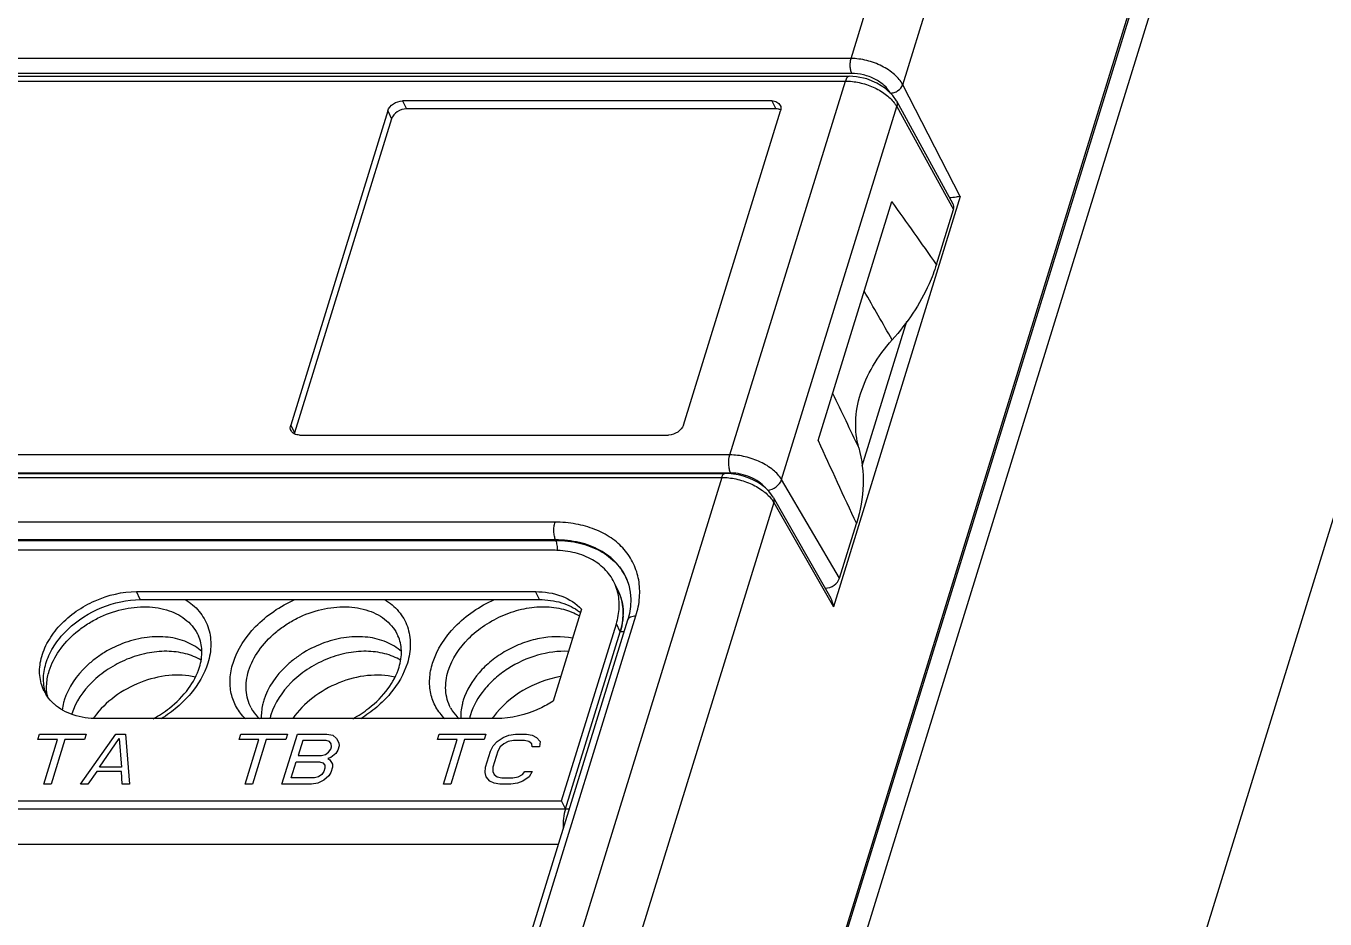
# Model space of a CAD drawing. Header units: millimetres. Extents: x 179 to 1020, y 292 to 886.
# Drawn here: x 825.24 to 845.55, y 603.59 to 617.55 of the extents above; entities that cross this region are included whole.
import ezdxf

# ---------------------------------------------------------------- set-up
doc = ezdxf.new("R2010")
doc.units = ezdxf.units.MM
for name, color, linetype in [('DG127-508-03P-1Y-00ASOLIDLINE', 7, 'Continuous'), ('VF-51-HY-F001SOLIDLINE', 7, 'Continuous'), ('VF-51-P002SOLIDLINE', 7, 'Continuous'), ('VF-51-P004SOLIDLINE', 7, 'Continuous')]:
    doc.layers.add(name, color=color, linetype=linetype)

msp = doc.modelspace()

# ---------------------------------------------------------------- linework, layer by layer
at = {"layer": 'DG127-508-03P-1Y-00ASOLIDLINE', "linetype": 'Continuous'}
for centre, radius, start, end in [((827.381, 605.961), 1.335, 143.5156, 144.606), ((829.964, 606.51), 0.938, 162.8115, 166.6144), ((833.083, 606.51), 0.937, 162.8116, 166.6176), ((833.619, 605.962), 1.334, 143.5127, 144.9087)]:
    msp.add_arc(centre, radius, start, end, dxfattribs=at)
for points, knots in [([(827.978, 607.638), (827.901, 607.685), (827.725, 607.755), (827.433, 607.79), (827.122, 607.759), (826.811, 607.663), (826.52, 607.509), (826.195, 607.251), (826.014, 606.988), (825.954, 606.802)], [0, 0, 0, 0, 0.109847, 0.229454, 0.357702, 0.491558, 0.626917, 0.759402, 1, 1, 1, 1]), ([(831.099, 607.637), (831.022, 607.684), (830.844, 607.755), (830.55, 607.791), (830.236, 607.758), (829.922, 607.66), (829.63, 607.503), (829.305, 607.241), (829.126, 606.975), (829.068, 606.787)], [0, 0, 0, 0, 0.109916, 0.229685, 0.358157, 0.492229, 0.627706, 0.760139, 1, 1, 1, 1]), ([(833.72, 607.778), (833.558, 607.785), (833.222, 607.739), (832.838, 607.563), (832.57, 607.361), (832.351, 607.135), (832.231, 606.929), (832.187, 606.787)], [0, 0, 0, 0, 0.251021, 0.51395, 0.643973, 0.769594, 1, 1, 1, 1]), ([(827.888, 607.375), (827.752, 607.407), (827.455, 607.42), (827.018, 607.31), (826.616, 607.088), (826.396, 606.874), (826.308, 606.755)], [0, 0, 0, 0, 0.2355, 0.490634, 0.750912, 1, 1, 1, 1]), ([(831.007, 607.374), (830.868, 607.407), (830.565, 607.42), (830.12, 607.304), (829.714, 607.073), (829.495, 606.851), (829.408, 606.729)], [0, 0, 0, 0, 0.235921, 0.491639, 0.751964, 1, 1, 1, 1]), ([(833.597, 607.385), (833.39, 607.35), (832.992, 607.2), (832.669, 606.92), (832.547, 606.755)], [0, 0, 0, 0, 0.506914, 1, 1, 1, 1])]:
    msp.add_open_spline(points, degree=3, knots=knots, dxfattribs=at)
at = {"layer": 'VF-51-HY-F001SOLIDLINE', "linetype": 'Continuous'}
for p, q in [((833.473, 609.359), (799.954, 609.359)), ((827.025, 608.587), (826.964, 608.712)), ((826.964, 608.712), (833.203, 608.712)), ((833.264, 608.587), (833.203, 608.712)), ((834.495, 608.732), (834.434, 608.856)), ((827.025, 608.587), (833.264, 608.587)), ((833.924, 608.437), (833.48, 607.002)), ((833.612, 605.44), (834.468, 608.21)), ((833.673, 605.315), (834.529, 608.086)), ((834.529, 608.086), (834.468, 608.21)), ((832.59, 606.727), (826.351, 606.727)), ((825.425, 606.401), (825.451, 606.484)), ((825.451, 606.484), (826.18, 606.484)), ((826.091, 605.701), (826.641, 606.484)), ((826.18, 606.484), (826.154, 606.401)), ((826.641, 606.484), (826.794, 606.484)), ((826.794, 606.484), (826.859, 605.701)), ((828.573, 606.401), (828.599, 606.484)), ((828.599, 606.484), (829.328, 606.484)), ((829.24, 605.701), (829.482, 606.484)), ((829.328, 606.484), (829.302, 606.401)), ((829.482, 606.484), (829.942, 606.484)), ((829.942, 606.484), (830.033, 606.467)), ((830.033, 606.467), (830.094, 606.417)), ((831.673, 606.401), (831.699, 606.484)), ((831.699, 606.484), (832.428, 606.484)), ((832.428, 606.484), (832.403, 606.401)), ((832.701, 606.434), (832.788, 606.467)), ((832.788, 606.467), (832.889, 606.484)), ((832.889, 606.484), (833.062, 606.484)), ((833.062, 606.484), (833.152, 606.467)), ((833.152, 606.467), (833.219, 606.434)), ((825.732, 606.401), (825.425, 606.401)), ((825.516, 605.701), (825.732, 606.401)), ((825.847, 606.401), (825.631, 605.701)), ((826.154, 606.401), (825.847, 606.401)), ((826.385, 605.967), (826.697, 606.417)), ((826.697, 606.417), (826.73, 605.967)), ((828.88, 606.401), (828.573, 606.401)), ((828.664, 605.701), (828.88, 606.401)), ((828.995, 606.401), (828.779, 605.701)), ((829.302, 606.401), (828.995, 606.401)), ((829.566, 606.384), (829.494, 606.151)), ((829.93, 606.384), (829.566, 606.384)), ((829.983, 606.367), (829.93, 606.384)), ((829.97, 606.201), (830.004, 606.251)), ((830.011, 606.334), (829.983, 606.367)), ((830.004, 606.251), (830.015, 606.284)), ((830.015, 606.284), (830.011, 606.334)), ((830.114, 606.234), (830.08, 606.184)), ((830.094, 606.417), (830.131, 606.351)), ((830.135, 606.301), (830.114, 606.234)), ((830.131, 606.351), (830.135, 606.301)), ((831.98, 606.401), (831.673, 606.401)), ((831.764, 605.701), (831.98, 606.401)), ((832.096, 606.401), (831.879, 605.701)), ((832.403, 606.401), (832.096, 606.401)), ((832.499, 606.217), (832.544, 606.301)), ((832.544, 606.301), (832.603, 606.367)), ((832.603, 606.367), (832.701, 606.434)), ((832.654, 606.284), (832.615, 606.217)), ((832.708, 606.334), (832.654, 606.284)), ((832.776, 606.367), (832.708, 606.334)), ((832.858, 606.384), (832.776, 606.367)), ((833.031, 606.384), (832.858, 606.384)), ((833.102, 606.367), (833.031, 606.384)), ((833.149, 606.334), (833.102, 606.367)), ((833.153, 606.284), (833.149, 606.334)), ((833.268, 606.284), (833.153, 606.284)), ((833.219, 606.434), (833.275, 606.367)), ((833.275, 606.367), (833.268, 606.284)), ((829.386, 605.801), (829.463, 606.051)), ((829.463, 606.051), (829.827, 606.051)), ((829.494, 606.151), (829.858, 606.151)), ((829.827, 606.051), (829.88, 606.034)), ((829.858, 606.151), (829.921, 606.167)), ((829.88, 606.034), (829.908, 606.001)), ((829.921, 606.167), (829.97, 606.201)), ((830.002, 606.117), (829.958, 606.101)), ((829.958, 606.101), (829.991, 606.084)), ((829.991, 606.084), (830.028, 606.017)), ((830.08, 606.184), (830.002, 606.117)), ((832.422, 605.967), (832.499, 606.217)), ((832.615, 606.217), (832.537, 605.967)), ((826.345, 605.901), (826.207, 605.701)), ((826.729, 605.901), (826.345, 605.901)), ((826.73, 605.967), (826.385, 605.967)), ((826.744, 605.701), (826.729, 605.901)), ((829.862, 605.851), (829.813, 605.817)), ((829.896, 605.901), (829.862, 605.851)), ((829.972, 605.834), (829.893, 605.767)), ((829.912, 605.951), (829.896, 605.901)), ((829.908, 606.001), (829.912, 605.951)), ((830.006, 605.884), (829.972, 605.834)), ((830.032, 605.967), (830.006, 605.884)), ((830.028, 606.017), (830.032, 605.967)), ((832.416, 605.884), (832.422, 605.967)), ((832.433, 605.817), (832.416, 605.884)), ((832.537, 605.967), (832.536, 605.901)), ((832.536, 605.901), (832.559, 605.851)), ((832.559, 605.851), (832.606, 605.817)), ((832.932, 605.817), (833, 605.851)), ((833, 605.851), (833.035, 605.901)), ((833.035, 605.901), (833.15, 605.901)), ((833.15, 605.901), (833.105, 605.817)), ((825.631, 605.701), (825.516, 605.701)), ((826.207, 605.701), (826.091, 605.701)), ((826.859, 605.701), (826.744, 605.701)), ((828.779, 605.701), (828.664, 605.701)), ((829.7, 605.701), (829.24, 605.701)), ((829.75, 605.801), (829.386, 605.801)), ((829.801, 605.717), (829.7, 605.701)), ((829.813, 605.817), (829.75, 605.801)), ((829.893, 605.767), (829.801, 605.717)), ((831.879, 605.701), (831.764, 605.701)), ((832.49, 605.751), (832.433, 605.817)), ((832.556, 605.717), (832.49, 605.751)), ((832.647, 605.701), (832.556, 605.717)), ((832.606, 605.817), (832.678, 605.801)), ((832.819, 605.701), (832.647, 605.701)), ((832.678, 605.801), (832.85, 605.801)), ((832.921, 605.717), (832.819, 605.701)), ((832.85, 605.801), (832.932, 605.817)), ((833.008, 605.751), (832.921, 605.717)), ((833.105, 605.817), (833.008, 605.751)), ((797.393, 605.44), (833.612, 605.44)), ((833.673, 605.315), (833.612, 605.44)), ((797.454, 605.315), (833.673, 605.315))]:
    msp.add_line(p, q, dxfattribs=at)
for centre, radius, start, end in [((833.744, 608.518), 0.768, 15.816, 26.1134), ((833.735, 608.516), 0.777, 14.3774, 15.8196), ((833.429, 607.793), 0.761, 50.6313, 52.3666), ((826.115, 607.453), 0.662, 206.152, 211.1105), ((826.185, 607.332), 0.672, 194.5904, 199.0376)]:
    msp.add_arc(centre, radius, start, end, dxfattribs=at)
for points, knots in [([(834.434, 608.856), (834.396, 608.934), (834.29, 609.08), (834.063, 609.241), (833.782, 609.339), (833.578, 609.359), (833.473, 609.359)], [0, 0, 0, 0, 0.226829, 0.46494, 0.722061, 1, 1, 1, 1]), ([(825.521, 607.161), (825.484, 607.236), (825.438, 607.405), (825.464, 607.676), (825.577, 607.945), (825.834, 608.287), (826.298, 608.607), (826.744, 608.712), (826.964, 608.712)], [0, 0, 0, 0, 0.101778, 0.209734, 0.327526, 0.455522, 0.729687, 1, 1, 1, 1]), ([(833.203, 608.712), (833.342, 608.712), (833.608, 608.673), (833.84, 608.528), (833.924, 608.437)], [0, 0, 0, 0, 0.530645, 1, 1, 1, 1]), ([(834.468, 608.21), (834.493, 608.293), (834.525, 608.46), (834.508, 608.63), (834.488, 608.709)], [0, 0, 0, 0, 0.515471, 1, 1, 1, 1]), ([(834.557, 608.197), (834.575, 608.288), (834.585, 608.473), (834.534, 608.652), (834.495, 608.732)], [0, 0, 0, 0, 0.511988, 1, 1, 1, 1]), ([(825.535, 607.162), (825.515, 607.239), (825.502, 607.407), (825.562, 607.66), (825.695, 607.907), (825.959, 608.213), (826.403, 608.495), (826.82, 608.587), (827.025, 608.587)], [0, 0, 0, 0, 0.102767, 0.21319, 0.333158, 0.462031, 0.733963, 1, 1, 1, 1]), ([(833.264, 608.587), (833.381, 608.587), (833.605, 608.559), (833.81, 608.46), (833.894, 608.396)], [0, 0, 0, 0, 0.525671, 1, 1, 1, 1]), ([(834.529, 608.086), (834.532, 608.095), (834.542, 608.132), (834.551, 608.169), (834.557, 608.197)], [0, 0, 0, 0, 0.25479, 1, 1, 1, 1]), ([(825.682, 606.951), (825.668, 606.963), (825.618, 607.011), (825.575, 607.067), (825.548, 607.111)], [0, 0, 0, 0, 0.253921, 1, 1, 1, 1]), ([(826.351, 606.727), (826.225, 606.727), (825.983, 606.759), (825.766, 606.877), (825.682, 606.951)], [0, 0, 0, 0, 0.527893, 1, 1, 1, 1]), ([(833.48, 607.002), (833.413, 606.958), (833.139, 606.806), (832.822, 606.727), (832.59, 606.727)], [0, 0, 0, 0, 0.256364, 1, 1, 1, 1])]:
    msp.add_open_spline(points, degree=3, knots=knots, dxfattribs=at)
at = {"layer": 'VF-51-P002SOLIDLINE', "linetype": 'Continuous'}
for p, q in [((838.138, 617.045), (844.499, 637.628)), ((838.945, 616.635), (845.309, 637.228)), ((825.685, 563.41), (847.391, 633.649)), ((847.287, 633.234), (825.42, 562.474)), ((847.594, 633.234), (825.727, 562.474)), ((838.138, 617.045), (806.784, 617.045)), ((838.147, 616.813), (806.905, 616.813)), ((839.844, 614.89), (838.945, 616.635)), ((839.844, 614.89), (837.861, 608.473)), ((839.006, 612.934), (838.307, 610.671)), ((804.009, 610.497), (836.115, 610.497)), ((804.06, 610.56), (836.165, 610.56)), ((836.115, 610.497), (823.34, 569.16)), ((845.845, 610.415), (831.16, 562.893)), ((836.928, 610.107), (824.15, 568.76)), ((836.921, 610.186), (837.821, 608.611)), ((836.928, 610.107), (837.861, 608.473)), ((833.509, 609.797), (799.99, 609.797)), ((833.519, 609.52), (800, 609.52)), ((800.005, 609.511), (833.523, 609.511)), ((833.519, 609.52), (833.523, 609.511)), ((822.539, 569.095), (834.645, 608.27)), ((822.669, 569.16), (834.775, 608.335)), ((833.673, 605.315), (834.529, 608.086)), ((797.454, 605.315), (833.673, 605.315)), ((833.561, 604.76), (797.49, 604.76))]:
    msp.add_line(p, q, dxfattribs=at)
for points in [[(836.921, 610.186), (836.894, 610.227), (836.85, 610.281), (836.798, 610.333), (836.738, 610.379), (836.673, 610.421), (836.604, 610.458), (836.531, 610.489), (836.456, 610.515), (836.379, 610.536), (836.301, 610.55), (836.223, 610.558), (836.165, 610.56)], [(834.632, 608.904), (834.664, 608.811), (834.686, 608.705), (834.695, 608.595), (834.69, 608.482), (834.671, 608.368), (834.645, 608.27)]]:
    msp.add_lwpolyline(points, dxfattribs=at)
for centre, radius, start, end in [((833.839, 608.558), 0.865, 23.148, 23.5302), ((833.809, 608.396), 0.764, 22.9024, 25.1288), ((833.8, 608.392), 0.774, 14.8513, 22.8805), ((833.787, 608.389), 0.787, 13.8527, 14.8629), ((833.667, 608.379), 0.908, 357.0698, 358.3753), ((826.261, 607.212), 0.7, 190.6524, 191.0654)]:
    msp.add_arc(centre, radius, start, end, dxfattribs=at)
for points, knots in [([(838.147, 616.813), (838.14, 616.829), (838.129, 616.866), (838.123, 616.925), (838.125, 616.986), (838.132, 617.026), (838.138, 617.045)], [0, 0, 0, 0, 0.221376, 0.483163, 0.753881, 1, 1, 1, 1]), ([(838.945, 616.635), (838.914, 616.695), (838.815, 616.809), (838.62, 616.936), (838.387, 617.022), (838.22, 617.045), (838.138, 617.045)], [0, 0, 0, 0, 0.215473, 0.467952, 0.737906, 1, 1, 1, 1]), ([(838.752, 616.503), (838.728, 616.549), (838.655, 616.635), (838.509, 616.731), (838.334, 616.796), (838.209, 616.813), (838.147, 616.813)], [0, 0, 0, 0, 0.216006, 0.468534, 0.738234, 1, 1, 1, 1]), ([(838.752, 616.503), (838.772, 616.504), (838.815, 616.512), (838.888, 616.548), (838.933, 616.598), (838.945, 616.635)], [0, 0, 0, 0, 0.254133, 0.519697, 1, 1, 1, 1]), ([(839.844, 614.89), (839.822, 614.885), (839.768, 614.876), (839.713, 614.87), (839.68, 614.867)], [0, 0, 0, 0, 0.400425, 1, 1, 1, 1]), ([(836.165, 610.56), (836.16, 610.56), (836.149, 610.556), (836.135, 610.543), (836.123, 610.522), (836.117, 610.506), (836.115, 610.497)], [0, 0, 0, 0, 0.176379, 0.39292, 0.667304, 1, 1, 1, 1]), ([(836.115, 610.497), (836.189, 610.497), (836.342, 610.479), (836.558, 610.41), (836.748, 610.306), (836.852, 610.212), (836.891, 610.161)], [0, 0, 0, 0, 0.258059, 0.524876, 0.778401, 1, 1, 1, 1]), ([(836.891, 610.161), (836.895, 610.157), (836.908, 610.139), (836.92, 610.121), (836.928, 610.107)], [0, 0, 0, 0, 0.257805, 1, 1, 1, 1]), ([(836.921, 610.186), (836.927, 610.175), (836.935, 610.148), (836.931, 610.12), (836.928, 610.107)], [0, 0, 0, 0, 0.480435, 1, 1, 1, 1]), ([(833.519, 609.52), (833.511, 609.539), (833.498, 609.583), (833.49, 609.654), (833.493, 609.727), (833.502, 609.775), (833.509, 609.797)], [0, 0, 0, 0, 0.222155, 0.48398, 0.754296, 1, 1, 1, 1]), ([(834.775, 608.335), (834.804, 608.427), (834.841, 608.614), (834.83, 608.893), (834.748, 609.152), (834.599, 609.379), (834.39, 609.563), (834.176, 609.673), (833.987, 609.737), (833.78, 609.784), (833.618, 609.797), (833.509, 609.797)], [0, 0, 0, 0, 0.126617, 0.246297, 0.36195, 0.477428, 0.596628, 0.722577, 0.788741, 0.857082, 1, 1, 1, 1]), ([(834.632, 608.904), (834.612, 608.951), (834.564, 609.042), (834.436, 609.207), (834.214, 609.376), (833.885, 609.496), (833.644, 609.52), (833.519, 609.52)], [0, 0, 0, 0, 0.113498, 0.228032, 0.465387, 0.72177, 1, 1, 1, 1]), ([(833.523, 609.511), (833.647, 609.511), (833.886, 609.486), (834.213, 609.367), (834.434, 609.202), (834.563, 609.039), (834.612, 608.95), (834.632, 608.904)], [0, 0, 0, 0, 0.27852, 0.535269, 0.772688, 0.88698, 1, 1, 1, 1]), ([(833.55, 609.351), (833.551, 609.38), (833.547, 609.435), (833.533, 609.488), (833.523, 609.511)], [0, 0, 0, 0, 0.541097, 1, 1, 1, 1]), ([(825.6, 607.473), (825.635, 607.585), (825.75, 607.808), (825.967, 608.038), (826.179, 608.196), (826.414, 608.332), (826.729, 608.447), (827.114, 608.492), (827.418, 608.444), (827.626, 608.353), (827.756, 608.263), (827.862, 608.152), (827.914, 608.066), (827.935, 608.021)], [0, 0, 0, 0, 0.121035, 0.253351, 0.32254, 0.392646, 0.531969, 0.665016, 0.787023, 0.843586, 0.897421, 0.949226, 1, 1, 1, 1]), ([(827.728, 608.588), (827.809, 608.539), (827.955, 608.417), (828.098, 608.17), (828.144, 607.883), (828.111, 607.69), (828.081, 607.595)], [0, 0, 0, 0, 0.250618, 0.491746, 0.737459, 1, 1, 1, 1]), ([(828.475, 607.595), (828.541, 607.809), (828.743, 608.112), (829.108, 608.415), (829.328, 608.537), (829.443, 608.588)], [0, 0, 0, 0, 0.472389, 0.732956, 1, 1, 1, 1]), ([(828.719, 607.473), (828.754, 607.585), (828.87, 607.808), (829.086, 608.038), (829.299, 608.196), (829.533, 608.332), (829.849, 608.447), (830.233, 608.492), (830.537, 608.444), (830.745, 608.353), (830.876, 608.263), (830.981, 608.152), (831.033, 608.066), (831.054, 608.021)], [0, 0, 0, 0, 0.121035, 0.253351, 0.32254, 0.392646, 0.531969, 0.665016, 0.787023, 0.843586, 0.897421, 0.949226, 1, 1, 1, 1]), ([(830.847, 608.588), (830.928, 608.539), (831.075, 608.417), (831.217, 608.17), (831.263, 607.883), (831.23, 607.69), (831.201, 607.595)], [0, 0, 0, 0, 0.250618, 0.491746, 0.737459, 1, 1, 1, 1]), ([(831.595, 607.595), (831.661, 607.809), (831.862, 608.112), (832.227, 608.415), (832.447, 608.537), (832.563, 608.588)], [0, 0, 0, 0, 0.472389, 0.732956, 1, 1, 1, 1]), ([(831.839, 607.473), (831.898, 607.663), (832.079, 607.931), (832.407, 608.197), (832.703, 608.355), (833.019, 608.454), (833.337, 608.487), (833.634, 608.451), (833.814, 608.378), (833.891, 608.331)], [0, 0, 0, 0, 0.239892, 0.372344, 0.507836, 0.641911, 0.770372, 0.890114, 1, 1, 1, 1]), ([(834.551, 608.577), (834.555, 608.559), (834.571, 608.485), (834.576, 608.409), (834.574, 608.353)], [0, 0, 0, 0, 0.246362, 1, 1, 1, 1]), ([(834.573, 608.332), (834.572, 608.312), (834.565, 608.229), (834.547, 608.146), (834.529, 608.086)], [0, 0, 0, 0, 0.243954, 1, 1, 1, 1]), ([(834.645, 608.27), (834.648, 608.28), (834.66, 608.299), (834.691, 608.32), (834.73, 608.332), (834.76, 608.335), (834.775, 608.335)], [0, 0, 0, 0, 0.202231, 0.430068, 0.696188, 1, 1, 1, 1]), ([(834.529, 608.086), (834.534, 608.086), (834.555, 608.087), (834.577, 608.09), (834.591, 608.094)], [0, 0, 0, 0, 0.265368, 1, 1, 1, 1]), ([(827.989, 607.774), (827.921, 607.836), (827.752, 607.94), (827.453, 608.013), (827.122, 608.007), (826.783, 607.925), (826.514, 607.798), (826.317, 607.664), (826.065, 607.452), (825.899, 607.218), (825.837, 607.015)], [0, 0, 0, 0, 0.106203, 0.222609, 0.349351, 0.483629, 0.620869, 0.689058, 0.756052, 1, 1, 1, 1]), ([(827.951, 607.53), (827.977, 607.614), (827.998, 607.745), (827.976, 607.911), (827.951, 607.986), (827.935, 608.021)], [0, 0, 0, 0, 0.529162, 0.769209, 1, 1, 1, 1]), ([(831.109, 607.774), (831.041, 607.836), (830.872, 607.94), (830.573, 608.013), (830.241, 608.007), (829.902, 607.925), (829.633, 607.798), (829.436, 607.664), (829.184, 607.452), (829.019, 607.218), (828.956, 607.015)], [0, 0, 0, 0, 0.106203, 0.222609, 0.349351, 0.483629, 0.620869, 0.689058, 0.756052, 1, 1, 1, 1]), ([(831.071, 607.53), (831.097, 607.614), (831.117, 607.745), (831.096, 607.911), (831.07, 607.986), (831.054, 608.021)], [0, 0, 0, 0, 0.529162, 0.769209, 1, 1, 1, 1]), ([(833.785, 607.985), (833.615, 608.018), (833.343, 608.009), (832.997, 607.911), (832.743, 607.793), (832.513, 607.637), (832.261, 607.397), (832.124, 607.172), (832.075, 607.015)], [0, 0, 0, 0, 0.244134, 0.375061, 0.507934, 0.639634, 0.767193, 1, 1, 1, 1]), ([(825.573, 607.083), (825.561, 607.145), (825.554, 607.278), (825.58, 607.408), (825.6, 607.473)], [0, 0, 0, 0, 0.485726, 1, 1, 1, 1]), ([(827.228, 606.726), (827.316, 606.774), (827.521, 606.907), (827.784, 607.17), (827.914, 607.41), (827.951, 607.53)], [0, 0, 0, 0, 0.272501, 0.659095, 1, 1, 1, 1]), ([(828.081, 607.595), (828.028, 607.421), (827.879, 607.17), (827.605, 606.899), (827.44, 606.78), (827.352, 606.726)], [0, 0, 0, 0, 0.47357, 0.732384, 1, 1, 1, 1]), ([(828.668, 606.726), (828.613, 606.779), (828.519, 606.901), (828.437, 607.118), (828.42, 607.357), (828.451, 607.516), (828.475, 607.595)], [0, 0, 0, 0, 0.243617, 0.485449, 0.735088, 1, 1, 1, 1]), ([(828.757, 606.894), (828.735, 606.936), (828.7, 607.026), (828.667, 607.222), (828.689, 607.375), (828.719, 607.473)], [0, 0, 0, 0, 0.239707, 0.483892, 1, 1, 1, 1]), ([(830.348, 606.726), (830.436, 606.774), (830.64, 606.907), (830.903, 607.17), (831.034, 607.41), (831.071, 607.53)], [0, 0, 0, 0, 0.272501, 0.659095, 1, 1, 1, 1]), ([(831.201, 607.595), (831.147, 607.421), (830.998, 607.17), (830.725, 606.899), (830.559, 606.78), (830.471, 606.726)], [0, 0, 0, 0, 0.47357, 0.732384, 1, 1, 1, 1]), ([(831.787, 606.726), (831.733, 606.779), (831.638, 606.901), (831.556, 607.118), (831.54, 607.357), (831.57, 607.516), (831.595, 607.595)], [0, 0, 0, 0, 0.243617, 0.485449, 0.735088, 1, 1, 1, 1]), ([(831.876, 606.894), (831.854, 606.936), (831.819, 607.026), (831.787, 607.222), (831.809, 607.375), (831.839, 607.473)], [0, 0, 0, 0, 0.239707, 0.483892, 1, 1, 1, 1]), ([(825.837, 607.015), (825.833, 607.002), (825.819, 606.952), (825.808, 606.901), (825.804, 606.863)], [0, 0, 0, 0, 0.254771, 1, 1, 1, 1]), ([(828.757, 606.894), (828.765, 606.879), (828.801, 606.817), (828.848, 606.762), (828.888, 606.726)], [0, 0, 0, 0, 0.244979, 1, 1, 1, 1]), ([(828.956, 607.015), (828.949, 606.991), (828.924, 606.897), (828.914, 606.799), (828.917, 606.727)], [0, 0, 0, 0, 0.259133, 1, 1, 1, 1]), ([(831.876, 606.894), (831.884, 606.879), (831.92, 606.817), (831.968, 606.762), (832.008, 606.726)], [0, 0, 0, 0, 0.244979, 1, 1, 1, 1]), ([(832.075, 607.015), (832.068, 606.991), (832.043, 606.897), (832.033, 606.799), (832.037, 606.727)], [0, 0, 0, 0, 0.259133, 1, 1, 1, 1]), ([(833.673, 605.315), (833.658, 605.267), (833.638, 605.164), (833.634, 605.059), (833.636, 605.004)], [0, 0, 0, 0, 0.477411, 1, 1, 1, 1]), ([(833.673, 605.315), (833.678, 605.315), (833.699, 605.316), (833.721, 605.319), (833.735, 605.324)], [0, 0, 0, 0, 0.265454, 1, 1, 1, 1])]:
    msp.add_open_spline(points, degree=3, knots=knots, dxfattribs=at)
msp.add_open_spline([(837.861, 608.473), (837.858, 608.521), (837.844, 608.569), (837.821, 608.611)], degree=3, dxfattribs=at)
at = {"layer": 'VF-51-P004SOLIDLINE', "linetype": 'Continuous'}
for p, q in [((811.638, 616.693), (838.048, 616.693)), ((811.638, 616.693), (838.048, 616.693)), ((811.699, 616.768), (838.109, 616.768)), ((811.699, 616.768), (838.109, 616.768)), ((836.242, 610.849), (838.048, 616.693)), ((836.242, 610.849), (838.048, 616.693)), ((830.894, 616.225), (829.377, 611.316)), ((830.894, 616.225), (829.377, 611.316)), ((830.894, 616.225), (830.955, 616.101)), ((830.894, 616.225), (830.955, 616.101)), ((831.126, 616.382), (831.187, 616.258)), ((831.126, 616.382), (831.187, 616.258)), ((836.898, 616.382), (831.126, 616.382)), ((836.898, 616.382), (831.126, 616.382)), ((836.959, 616.258), (831.187, 616.258)), ((836.959, 616.258), (831.187, 616.258)), ((835.517, 611.316), (837.034, 616.225)), ((835.517, 611.316), (837.034, 616.225)), ((836.898, 616.382), (836.959, 616.258)), ((836.898, 616.382), (836.959, 616.258)), ((837.05, 610.463), (838.852, 616.294)), ((837.05, 610.463), (838.852, 616.294)), ((838.846, 616.384), (839.73, 614.776)), ((838.846, 616.384), (839.73, 614.776)), ((838.852, 616.294), (839.737, 614.683)), ((838.852, 616.294), (839.737, 614.683)), ((830.955, 616.101), (829.438, 611.192)), ((830.955, 616.101), (829.438, 611.192)), ((837.622, 611.074), (838.776, 614.81)), ((837.622, 611.074), (838.776, 614.81)), ((839.472, 613.827), (839.737, 614.683)), ((839.472, 613.827), (839.737, 614.683)), ((829.377, 611.316), (829.438, 611.192)), ((829.377, 611.316), (829.438, 611.192)), ((829.513, 611.16), (835.285, 611.16)), ((829.513, 611.16), (835.285, 611.16)), ((836.242, 610.849), (809.832, 610.849)), ((836.242, 610.849), (809.832, 610.849)), ((836.256, 610.566), (809.846, 610.566)), ((836.256, 610.566), (809.846, 610.566)), ((837.956, 608.921), (837.05, 610.463)), ((837.956, 608.921), (837.05, 610.463)), ((837.956, 608.921), (838.221, 609.778)), ((837.956, 608.921), (838.221, 609.778))]:
    msp.add_line(p, q, dxfattribs=at)
msp.add_lwpolyline([(838.847, 616.383), (838.792, 616.465), (838.678, 616.575), (838.539, 616.662), (838.385, 616.725), (838.224, 616.76), (838.109, 616.768)], dxfattribs=at)
msp.add_lwpolyline([(838.847, 616.383), (838.792, 616.465), (838.678, 616.575), (838.539, 616.662), (838.385, 616.725), (838.224, 616.76), (838.109, 616.768)], dxfattribs=at)
for centre, radius, start, end in [((749.676, 550.932), 109.632, 35.00798, 35.63735), ((749.676, 550.932), 109.632, 35.00798, 35.63735), ((570.172, 458.905), 309.495, 29.78527, 29.94791), ((570.172, 458.905), 309.495, 29.78527, 29.94791), ((1188.62, 778.965), 388.561, 205.47913, 205.61887), ((1188.62, 778.965), 388.561, 205.47913, 205.61887), ((829.577, 611.149), 0.145, 162.7973, 168.4323), ((829.577, 611.149), 0.145, 162.7973, 168.4323), ((1010.833, 690.33), 190.483, 204.58719, 205.01685), ((1010.833, 690.33), 190.483, 204.58719, 205.01685)]:
    msp.add_arc(centre, radius, start, end, dxfattribs=at)
for centre, ratio, start_param, end_param in [((839.552, 614.684), 0.721779, -0.595408, 0.034997), ((839.552, 614.684), 0.721779, -0.595408, 0.034997), ((837.772, 608.921), 0.720556, -2.117852, -0.595568), ((837.772, 608.921), 0.720556, -2.117852, -0.595568)]:
    msp.add_ellipse(centre, major_axis=(0.18, 0.088), ratio=ratio, start_param=start_param, end_param=end_param, dxfattribs=at)
for points, knots in [([(838.109, 616.768), (838.096, 616.768), (838.075, 616.752), (838.059, 616.723), (838.051, 616.703), (838.048, 616.693)], [0, 0, 0, 0, 0.386868, 0.664723, 1, 1, 1, 1]), ([(838.109, 616.768), (838.096, 616.768), (838.075, 616.752), (838.059, 616.723), (838.051, 616.703), (838.048, 616.693)], [0, 0, 0, 0, 0.386868, 0.664723, 1, 1, 1, 1]), ([(838.048, 616.693), (838.121, 616.693), (838.271, 616.675), (838.483, 616.605), (838.67, 616.5), (838.773, 616.405), (838.812, 616.354)], [0, 0, 0, 0, 0.255758, 0.520637, 0.774491, 1, 1, 1, 1]), ([(838.048, 616.693), (838.121, 616.693), (838.271, 616.675), (838.483, 616.605), (838.67, 616.5), (838.773, 616.405), (838.812, 616.354)], [0, 0, 0, 0, 0.255758, 0.520637, 0.774491, 1, 1, 1, 1]), ([(830.894, 616.225), (830.908, 616.27), (830.978, 616.35), (831.076, 616.382), (831.126, 616.382)], [0, 0, 0, 0, 0.48302, 1, 1, 1, 1]), ([(830.894, 616.225), (830.908, 616.27), (830.978, 616.35), (831.076, 616.382), (831.126, 616.382)], [0, 0, 0, 0, 0.48302, 1, 1, 1, 1]), ([(831.187, 616.258), (831.137, 616.258), (831.039, 616.225), (830.969, 616.146), (830.955, 616.101)], [0, 0, 0, 0, 0.51698, 1, 1, 1, 1]), ([(831.187, 616.258), (831.137, 616.258), (831.039, 616.225), (830.969, 616.146), (830.955, 616.101)], [0, 0, 0, 0, 0.51698, 1, 1, 1, 1]), ([(836.898, 616.382), (836.926, 616.382), (836.979, 616.373), (837.019, 616.335), (837.03, 616.313)], [0, 0, 0, 0, 0.536394, 1, 1, 1, 1]), ([(836.898, 616.382), (836.926, 616.382), (836.979, 616.373), (837.019, 616.335), (837.03, 616.313)], [0, 0, 0, 0, 0.536394, 1, 1, 1, 1]), ([(837.014, 616.25), (837.01, 616.251), (836.992, 616.256), (836.973, 616.258), (836.959, 616.258)], [0, 0, 0, 0, 0.241546, 1, 1, 1, 1]), ([(837.014, 616.25), (837.01, 616.251), (836.992, 616.256), (836.973, 616.258), (836.959, 616.258)], [0, 0, 0, 0, 0.241546, 1, 1, 1, 1]), ([(837.03, 616.313), (837.036, 616.3), (837.043, 616.27), (837.039, 616.24), (837.034, 616.225)], [0, 0, 0, 0, 0.482644, 1, 1, 1, 1]), ([(837.03, 616.313), (837.036, 616.3), (837.043, 616.27), (837.039, 616.24), (837.034, 616.225)], [0, 0, 0, 0, 0.482644, 1, 1, 1, 1]), ([(838.812, 616.354), (838.816, 616.349), (838.83, 616.33), (838.843, 616.309), (838.852, 616.294)], [0, 0, 0, 0, 0.257946, 1, 1, 1, 1]), ([(838.812, 616.354), (838.816, 616.349), (838.83, 616.33), (838.843, 616.309), (838.852, 616.294)], [0, 0, 0, 0, 0.257946, 1, 1, 1, 1]), ([(838.847, 616.383), (838.854, 616.371), (838.862, 616.34), (838.857, 616.309), (838.852, 616.294)], [0, 0, 0, 0, 0.477998, 1, 1, 1, 1]), ([(838.847, 616.383), (838.854, 616.371), (838.862, 616.34), (838.857, 616.309), (838.852, 616.294)], [0, 0, 0, 0, 0.477998, 1, 1, 1, 1]), ([(839.472, 613.827), (839.44, 613.723), (839.277, 613.294), (839.014, 612.907), (838.781, 612.647)], [0, 0, 0, 0, 0.237337, 1, 1, 1, 1]), ([(839.472, 613.827), (839.44, 613.723), (839.277, 613.294), (839.014, 612.907), (838.781, 612.647)], [0, 0, 0, 0, 0.237337, 1, 1, 1, 1]), ([(838.259, 610.957), (838.222, 611.09), (838.19, 611.379), (838.271, 611.819), (838.47, 612.255), (838.667, 612.521), (838.781, 612.647)], [0, 0, 0, 0, 0.224937, 0.464426, 0.722807, 1, 1, 1, 1]), ([(838.259, 610.957), (838.222, 611.09), (838.19, 611.379), (838.271, 611.819), (838.47, 612.255), (838.667, 612.521), (838.781, 612.647)], [0, 0, 0, 0, 0.224937, 0.464426, 0.722807, 1, 1, 1, 1]), ([(829.382, 611.228), (829.375, 611.241), (829.368, 611.271), (829.372, 611.302), (829.377, 611.316)], [0, 0, 0, 0, 0.482644, 1, 1, 1, 1]), ([(829.382, 611.228), (829.375, 611.241), (829.368, 611.271), (829.372, 611.302), (829.377, 611.316)], [0, 0, 0, 0, 0.482644, 1, 1, 1, 1]), ([(835.517, 611.316), (835.503, 611.271), (835.433, 611.192), (835.335, 611.16), (835.285, 611.16)], [0, 0, 0, 0, 0.48302, 1, 1, 1, 1]), ([(835.517, 611.316), (835.503, 611.271), (835.433, 611.192), (835.335, 611.16), (835.285, 611.16)], [0, 0, 0, 0, 0.48302, 1, 1, 1, 1]), ([(829.513, 611.16), (829.485, 611.16), (829.432, 611.169), (829.392, 611.207), (829.382, 611.228)], [0, 0, 0, 0, 0.536394, 1, 1, 1, 1]), ([(829.513, 611.16), (829.485, 611.16), (829.432, 611.169), (829.392, 611.207), (829.382, 611.228)], [0, 0, 0, 0, 0.536394, 1, 1, 1, 1]), ([(838.259, 610.957), (838.31, 610.772), (838.354, 610.37), (838.281, 609.974), (838.221, 609.778)], [0, 0, 0, 0, 0.484342, 1, 1, 1, 1]), ([(838.259, 610.957), (838.31, 610.772), (838.354, 610.37), (838.281, 609.974), (838.221, 609.778)], [0, 0, 0, 0, 0.484342, 1, 1, 1, 1]), ([(836.256, 610.566), (836.246, 610.585), (836.233, 610.629), (836.221, 610.725), (836.227, 610.801), (836.242, 610.849)], [0, 0, 0, 0, 0.217777, 0.479821, 1, 1, 1, 1]), ([(836.256, 610.566), (836.246, 610.585), (836.233, 610.629), (836.221, 610.725), (836.227, 610.801), (836.242, 610.849)], [0, 0, 0, 0, 0.217777, 0.479821, 1, 1, 1, 1]), ([(837.05, 610.463), (837.017, 610.52), (836.916, 610.628), (836.72, 610.747), (836.489, 610.828), (836.323, 610.849), (836.242, 610.849)], [0, 0, 0, 0, 0.214116, 0.466562, 0.737103, 1, 1, 1, 1]), ([(837.05, 610.463), (837.017, 610.52), (836.916, 610.628), (836.72, 610.747), (836.489, 610.828), (836.323, 610.849), (836.242, 610.849)], [0, 0, 0, 0, 0.214116, 0.466562, 0.737103, 1, 1, 1, 1]), ([(836.793, 610.338), (836.765, 610.373), (836.692, 610.437), (836.516, 610.531), (836.36, 610.566), (836.256, 610.566)], [0, 0, 0, 0, 0.224159, 0.478579, 1, 1, 1, 1]), ([(836.793, 610.338), (836.765, 610.373), (836.692, 610.437), (836.516, 610.531), (836.36, 610.566), (836.256, 610.566)], [0, 0, 0, 0, 0.224159, 0.478579, 1, 1, 1, 1]), ([(836.832, 610.298), (836.88, 610.302), (836.973, 610.339), (837.037, 610.418), (837.05, 610.463)], [0, 0, 0, 0, 0.514687, 1, 1, 1, 1]), ([(836.832, 610.298), (836.88, 610.302), (836.973, 610.339), (837.037, 610.418), (837.05, 610.463)], [0, 0, 0, 0, 0.514687, 1, 1, 1, 1])]:
    msp.add_open_spline(points, degree=3, knots=knots, dxfattribs=at)
msp.add_open_spline([(837.037, 616.241), (837.03, 616.244), (837.022, 616.248), (837.014, 616.25)], degree=3, dxfattribs=at)
msp.add_open_spline([(837.037, 616.241), (837.03, 616.244), (837.022, 616.248), (837.014, 616.25)], degree=3, dxfattribs=at)

doc.saveas('drawing.dxf')
